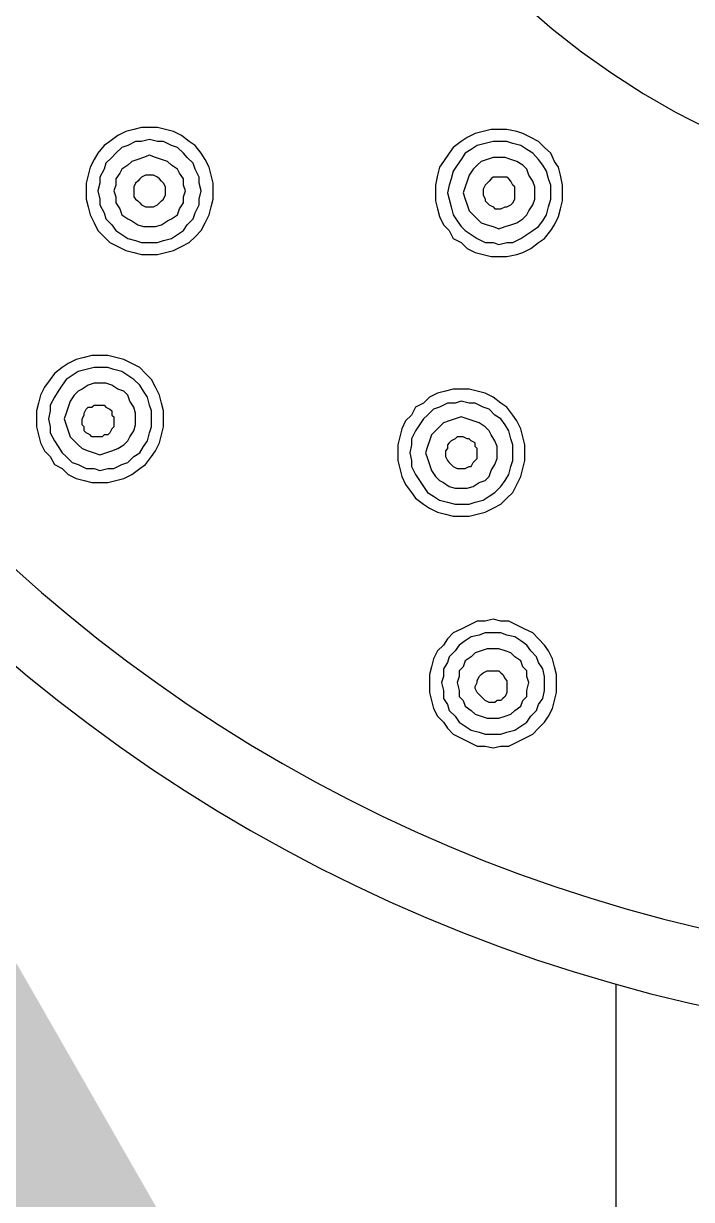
# Model space of a CAD drawing. Extents: x 468514 to 728049, y -74127 to 69080.
# Drawn here: x 555780.13 to 555798.14, y -68630.64 to -68598.93 of the extents above; entities that cross this region are included whole.
import ezdxf

# ---------------------------------------------------------------- set-up
doc = ezdxf.new("R2010")
doc.units = 0
doc.header["$LTSCALE"] = 500
doc.header["$MEASUREMENT"] = 0
doc.linetypes.add('HIDDEN2', pattern=[0.1875, 0.125, -0.0625])
for name, color, linetype in [('E 立面填充', 250, 'Continuous'), ('E 立面标注尺寸', 9, 'Continuous'), ('L-立面家具、洁具', 153, 'Continuous')]:
    doc.layers.add(name, color=color, linetype=linetype)
doc.styles.add('PDC DIM', font='PMingLiU-ExtB.ttf', dxfattribs={"width": 0.85})
doc.dimstyles.new('PDC-A2', dxfattribs={"dimscale": 0, "dimtxt": 2.5, "dimasz": 1, "dimexe": 1, "dimexo": 1, "dimgap": 0.7, "dimtad": 1, "dimdec": 0, "dimtxsty": 'PDC DIM', "dimblk": 'ARCHTICK', "dimcen": 1, "dimdle": 1, "dimclrd": 8, "dimclre": 8, "dimclrt": 9, "dimadec": 0, "dimazin": 0, "dimtfac": 1, "dimtdec": 0, "dimtix": 1, "dimtmove": 2, "dimatfit": 3, "dimldrblk": 'PDC A2 T R', "dimfxl": 10, "dimfxlon": 1, "dimarcsym": 0})

# ---------------------------------------------------------------- blocks, each defined once
blk = doc.blocks.new('A$C2F8A30B2')
at = {"linetype": 'HIDDEN2', "lineweight": -2, "ltscale": 20}
for p, q in [((99.524, 809.775), (99.739, 809.878)), ((99.739, 809.878), (99.899, 809.933)), ((99.899, 809.933), (100.164, 809.988)), ((100.164, 809.988), (100.379, 809.988)), ((100.379, 809.988), (100.594, 809.988)), ((100.594, 809.988), (100.809, 809.933)), ((100.809, 809.933), (101.022, 809.878)), ((101.022, 809.878), (101.236, 809.775)), ((108.73, 809.668), (108.941, 809.826)), ((108.941, 809.826), (109.155, 809.933)), ((109.155, 809.933), (109.37, 809.988)), ((109.37, 809.988), (109.585, 810.043)), ((109.585, 810.043), (109.8, 810.043)), ((109.8, 810.043), (110.013, 810.043)), ((110.013, 810.043), (110.228, 809.988)), ((110.228, 809.988), (110.44, 809.933)), ((110.44, 809.933), (110.655, 809.826)), ((110.655, 809.826), (110.868, 809.668)), ((98.985, 809.348), (99.149, 809.505)), ((99.149, 809.505), (99.311, 809.668)), ((99.311, 809.668), (99.524, 809.775)), ((99.629, 809.453), (99.792, 809.56)), ((99.792, 809.56), (100.002, 809.615)), ((100.002, 809.615), (100.164, 809.668)), ((100.164, 809.668), (100.379, 809.668)), ((100.379, 809.668), (100.539, 809.668)), ((100.539, 809.668), (100.754, 809.615)), ((100.754, 809.615), (100.967, 809.56)), ((100.967, 809.56), (101.129, 809.453)), ((101.236, 809.775), (101.396, 809.668)), ((101.396, 809.668), (101.611, 809.505)), ((101.611, 809.505), (101.719, 809.348)), ((108.406, 809.348), (108.568, 809.56)), ((108.568, 809.56), (108.73, 809.668)), ((108.888, 809.348), (109.05, 809.505)), ((109.05, 809.505), (109.21, 809.56)), ((109.21, 809.56), (109.423, 809.668)), ((109.423, 809.668), (109.585, 809.668)), ((109.585, 809.668), (109.8, 809.718)), ((109.8, 809.718), (110.013, 809.668)), ((110.013, 809.668), (110.175, 809.668)), ((110.175, 809.668), (110.388, 809.56)), ((110.388, 809.56), (110.548, 809.505)), ((110.548, 809.505), (110.708, 809.348)), ((110.868, 809.668), (111.028, 809.56)), ((111.028, 809.56), (111.19, 809.348)), ((98.882, 809.131), (98.985, 809.348)), ((99.2, 809.027), (99.311, 809.185)), ((99.311, 809.185), (99.469, 809.348)), ((99.469, 809.348), (99.629, 809.453)), ((99.899, 809.131), (100.059, 809.185)), ((100.059, 809.185), (100.217, 809.238)), ((100.217, 809.238), (100.379, 809.238)), ((100.379, 809.238), (100.539, 809.238)), ((100.539, 809.238), (100.699, 809.185)), ((100.699, 809.185), (100.864, 809.131)), ((101.129, 809.453), (101.289, 809.348)), ((101.289, 809.348), (101.396, 809.185)), ((101.396, 809.185), (101.504, 809.027)), ((101.719, 809.348), (101.877, 809.131)), ((108.191, 808.973), (108.3, 809.185)), ((108.3, 809.185), (108.406, 809.348)), ((108.621, 809.08), (108.783, 809.238)), ((108.783, 809.238), (108.888, 809.348)), ((109.316, 809.131), (109.478, 809.185)), ((109.478, 809.185), (109.638, 809.238)), ((109.638, 809.238), (109.8, 809.295)), ((109.8, 809.295), (109.96, 809.238)), ((109.96, 809.238), (110.118, 809.185)), ((110.118, 809.185), (110.278, 809.131)), ((110.708, 809.348), (110.813, 809.238)), ((110.813, 809.238), (110.977, 809.08)), ((111.19, 809.348), (111.295, 809.185)), ((111.295, 809.185), (111.403, 808.973)), ((98.722, 808.758), (98.774, 808.973)), ((98.774, 808.973), (98.882, 809.131)), ((99.04, 808.655), (99.097, 808.865)), ((99.097, 808.865), (99.2, 809.027)), ((99.577, 808.758), (99.629, 808.918)), ((99.629, 808.918), (99.739, 809.027)), ((99.739, 809.027), (99.899, 809.131)), ((100.864, 809.131), (100.967, 809.027)), ((100.967, 809.027), (101.074, 808.918)), ((101.074, 808.918), (101.182, 808.758)), ((101.504, 809.027), (101.611, 808.865)), ((101.611, 808.865), (101.664, 808.655)), ((101.877, 809.131), (101.986, 808.973)), ((101.986, 808.973), (102.039, 808.758)), ((108.138, 808.758), (108.191, 808.973)), ((108.46, 808.703), (108.568, 808.918)), ((108.568, 808.918), (108.621, 809.08)), ((108.995, 808.813), (109.05, 808.918)), ((109.05, 808.918), (109.21, 809.027)), ((109.21, 809.027), (109.316, 809.131)), ((110.278, 809.131), (110.388, 809.027)), ((110.388, 809.027), (110.548, 808.918)), ((110.548, 808.918), (110.603, 808.813)), ((110.977, 809.08), (111.028, 808.918)), ((111.028, 808.918), (111.14, 808.703)), ((111.403, 808.973), (111.458, 808.758)), ((98.667, 808.49), (98.722, 808.758)), ((98.985, 808.49), (99.04, 808.655)), ((99.414, 808.44), (99.469, 808.6)), ((99.469, 808.6), (99.577, 808.758)), ((100.002, 808.49), (100.059, 808.6)), ((100.059, 808.6), (100.114, 808.655)), ((100.114, 808.655), (100.164, 808.703)), ((100.164, 808.703), (100.274, 808.703)), ((100.274, 808.703), (100.327, 808.703)), ((100.327, 808.703), (100.432, 808.703)), ((100.432, 808.703), (100.539, 808.703)), ((100.539, 808.703), (100.594, 808.655)), ((100.594, 808.655), (100.647, 808.6)), ((100.647, 808.6), (100.699, 808.545)), ((100.699, 808.545), (100.754, 808.49)), ((101.182, 808.758), (101.236, 808.6)), ((101.236, 808.6), (101.289, 808.44)), ((101.664, 808.655), (101.719, 808.49)), ((102.039, 808.758), (102.091, 808.49)), ((108.086, 808.545), (108.138, 808.758)), ((108.086, 808.332), (108.086, 808.545)), ((108.406, 808.332), (108.46, 808.545)), ((108.46, 808.545), (108.46, 808.703)), ((108.888, 808.655), (108.995, 808.813)), ((108.888, 808.49), (108.888, 808.655)), ((109.37, 808.44), (109.423, 808.545)), ((109.423, 808.545), (109.478, 808.6)), ((109.478, 808.6), (109.53, 808.655)), ((109.53, 808.655), (109.585, 808.703)), ((109.585, 808.703), (109.69, 808.758)), ((109.69, 808.758), (109.745, 808.758)), ((109.745, 808.758), (109.853, 808.758)), ((109.853, 808.758), (109.905, 808.758)), ((109.905, 808.758), (110.013, 808.703)), ((110.013, 808.703), (110.063, 808.655)), ((110.063, 808.655), (110.118, 808.6)), ((110.118, 808.6), (110.175, 808.545)), ((110.175, 808.545), (110.228, 808.44)), ((110.603, 808.813), (110.708, 808.655)), ((110.708, 808.655), (110.708, 808.49)), ((111.14, 808.703), (111.14, 808.545)), ((111.14, 808.545), (111.19, 808.332)), ((111.458, 808.758), (111.51, 808.545)), ((111.51, 808.545), (111.51, 808.332)), ((98.667, 808.278), (98.667, 808.49)), ((98.667, 808.063), (98.667, 808.278)), ((98.667, 808.278), (98.667, 808.278)), ((98.985, 808.278), (98.985, 808.49)), ((98.985, 808.115), (98.985, 808.278)), ((98.985, 808.278), (98.985, 808.278)), ((99.414, 808.278), (99.414, 808.44)), ((99.414, 808.115), (99.414, 808.278)), ((99.414, 808.278), (99.414, 808.278)), ((99.949, 808.44), (100.002, 808.49)), ((99.949, 808.332), (99.949, 808.44)), ((99.949, 808.278), (99.949, 808.332)), ((99.949, 808.17), (99.949, 808.278)), ((100.754, 808.49), (100.809, 808.383)), ((100.809, 808.383), (100.809, 808.332)), ((100.809, 808.332), (100.809, 808.225)), ((101.289, 808.44), (101.344, 808.278)), ((101.344, 808.278), (101.289, 808.115)), ((101.719, 808.49), (101.771, 808.278)), ((101.771, 808.278), (101.719, 808.115)), ((102.091, 808.49), (102.091, 808.278)), ((102.091, 808.278), (102.091, 808.063)), ((108.086, 808.115), (108.086, 808.332)), ((108.086, 808.332), (108.086, 808.332)), ((108.46, 808.115), (108.406, 808.332)), ((108.406, 808.332), (108.406, 808.332)), ((108.835, 808.332), (108.888, 808.49)), ((108.888, 808.17), (108.835, 808.332)), ((108.835, 808.332), (108.835, 808.332)), ((109.37, 808.383), (109.37, 808.44)), ((109.37, 808.278), (109.37, 808.383)), ((109.37, 808.225), (109.37, 808.278)), ((110.228, 808.44), (110.228, 808.383)), ((110.228, 808.383), (110.228, 808.278)), ((110.228, 808.278), (110.228, 808.17)), ((110.708, 808.49), (110.763, 808.332)), ((110.763, 808.332), (110.708, 808.17)), ((111.19, 808.332), (111.14, 808.115)), ((111.51, 808.332), (111.51, 808.115)), ((98.722, 807.85), (98.667, 808.063)), ((99.04, 807.905), (98.985, 808.115)), ((99.469, 807.958), (99.414, 808.115)), ((99.577, 807.795), (99.469, 807.958)), ((99.949, 808.115), (99.949, 808.17)), ((100.002, 808.01), (99.949, 808.115)), ((100.059, 807.958), (100.002, 808.01)), ((100.164, 807.905), (100.059, 807.958)), ((100.647, 807.958), (100.539, 807.905)), ((100.699, 808.01), (100.647, 807.958)), ((100.754, 808.063), (100.699, 808.01)), ((100.809, 808.225), (100.754, 808.115)), ((100.754, 808.115), (100.754, 808.063)), ((101.236, 807.958), (101.182, 807.795)), ((101.289, 808.115), (101.236, 807.958)), ((101.719, 808.115), (101.664, 807.905)), ((102.091, 808.063), (102.039, 807.85)), ((108.138, 807.905), (108.086, 808.115)), ((108.46, 807.958), (108.46, 808.115)), ((108.568, 807.743), (108.46, 807.958)), ((108.888, 808.01), (108.888, 808.17)), ((108.995, 807.85), (108.888, 808.01)), ((109.423, 808.115), (109.37, 808.225)), ((109.478, 808.063), (109.423, 808.115)), ((109.53, 808.01), (109.478, 808.063)), ((109.585, 807.958), (109.53, 808.01)), ((109.69, 807.905), (109.585, 807.958)), ((110.013, 807.958), (109.905, 807.905)), ((110.063, 808.01), (110.013, 807.958)), ((110.118, 808.063), (110.063, 808.01)), ((110.175, 808.115), (110.118, 808.063)), ((110.228, 808.17), (110.175, 808.115)), ((110.708, 808.01), (110.603, 807.85)), ((110.708, 808.17), (110.708, 808.01)), ((111.14, 807.958), (111.028, 807.743)), ((111.14, 808.115), (111.14, 807.958)), ((111.51, 808.115), (111.458, 807.905)), ((98.774, 807.64), (98.722, 807.85)), ((98.882, 807.423), (98.774, 807.64)), ((99.097, 807.69), (99.04, 807.905)), ((99.2, 807.528), (99.097, 807.69)), ((99.629, 807.69), (99.577, 807.795)), ((99.739, 807.583), (99.629, 807.69)), ((100.217, 807.905), (100.164, 807.905)), ((100.327, 807.85), (100.217, 807.905)), ((100.379, 807.85), (100.327, 807.85)), ((100.489, 807.85), (100.379, 807.85)), ((100.539, 807.905), (100.489, 807.85)), ((101.074, 807.69), (100.967, 807.583)), ((101.182, 807.795), (101.074, 807.69)), ((101.611, 807.69), (101.504, 807.528)), ((101.664, 807.905), (101.611, 807.69)), ((101.986, 807.64), (101.877, 807.423)), ((102.039, 807.85), (101.986, 807.64)), ((108.191, 807.69), (108.138, 807.905)), ((108.3, 807.475), (108.191, 807.69)), ((108.621, 807.583), (108.568, 807.743)), ((109.05, 807.69), (108.995, 807.85)), ((109.21, 807.583), (109.05, 807.69)), ((109.745, 807.905), (109.69, 807.905)), ((109.853, 807.905), (109.745, 807.905)), ((109.905, 807.905), (109.853, 807.905)), ((110.548, 807.69), (110.388, 807.583)), ((110.603, 807.85), (110.548, 807.69)), ((111.028, 807.743), (110.977, 807.583)), ((111.403, 807.69), (111.295, 807.475)), ((111.458, 807.905), (111.403, 807.69)), ((98.985, 807.265), (98.882, 807.423)), ((99.311, 807.37), (99.2, 807.528)), ((99.469, 807.265), (99.311, 807.37)), ((99.899, 807.475), (99.739, 807.583)), ((100.059, 807.423), (99.899, 807.475)), ((100.217, 807.37), (100.059, 807.423)), ((100.379, 807.313), (100.217, 807.37)), ((100.539, 807.37), (100.379, 807.313)), ((100.699, 807.423), (100.539, 807.37)), ((100.864, 807.475), (100.699, 807.423)), ((100.967, 807.583), (100.864, 807.475)), ((101.396, 807.37), (101.289, 807.265)), ((101.504, 807.528), (101.396, 807.37)), ((101.877, 807.423), (101.719, 807.265)), ((108.406, 807.265), (108.3, 807.475)), ((108.783, 807.423), (108.621, 807.583)), ((108.888, 807.265), (108.783, 807.423)), ((109.316, 807.528), (109.21, 807.583)), ((109.478, 807.423), (109.316, 807.528)), ((109.638, 807.37), (109.478, 807.423)), ((109.8, 807.37), (109.638, 807.37)), ((109.96, 807.37), (109.8, 807.37)), ((110.118, 807.423), (109.96, 807.37)), ((110.278, 807.528), (110.118, 807.423)), ((110.388, 807.583), (110.278, 807.528)), ((110.813, 807.423), (110.708, 807.265)), ((110.977, 807.583), (110.813, 807.423)), ((111.295, 807.475), (111.19, 807.265)), ((99.149, 807.048), (98.985, 807.265)), ((99.311, 806.942), (99.149, 807.048)), ((99.629, 807.155), (99.469, 807.265)), ((99.792, 807.048), (99.629, 807.155)), ((100.002, 806.942), (99.792, 807.048)), ((100.967, 807.048), (100.754, 806.942)), ((101.129, 807.155), (100.967, 807.048)), ((101.289, 807.265), (101.129, 807.155)), ((101.611, 807.048), (101.396, 806.942)), ((101.719, 807.265), (101.611, 807.048)), ((108.568, 807.098), (108.406, 807.265)), ((108.73, 806.942), (108.568, 807.098)), ((109.05, 807.155), (108.888, 807.265)), ((109.21, 807.048), (109.05, 807.155)), ((109.423, 806.993), (109.21, 807.048)), ((109.585, 806.942), (109.423, 806.993)), ((110.175, 806.993), (110.013, 806.942)), ((110.388, 807.048), (110.175, 806.993)), ((110.548, 807.155), (110.388, 807.048)), ((110.708, 807.265), (110.548, 807.155)), ((111.028, 807.098), (110.868, 806.942)), ((111.19, 807.265), (111.028, 807.098)), ((99.524, 806.778), (99.311, 806.942)), ((99.739, 806.675), (99.524, 806.778)), ((99.899, 806.62), (99.739, 806.675)), ((100.164, 806.942), (100.002, 806.942)), ((100.379, 806.89), (100.164, 806.942)), ((100.539, 806.942), (100.379, 806.89)), ((100.754, 806.942), (100.539, 806.942)), ((101.022, 806.675), (100.809, 806.62)), ((101.236, 806.778), (101.022, 806.675)), ((101.396, 806.942), (101.236, 806.778)), ((108.941, 806.833), (108.73, 806.942)), ((109.155, 806.725), (108.941, 806.833)), ((109.37, 806.675), (109.155, 806.725)), ((109.585, 806.62), (109.37, 806.675)), ((109.8, 806.942), (109.585, 806.942)), ((110.013, 806.942), (109.8, 806.942)), ((110.228, 806.675), (110.013, 806.62)), ((110.44, 806.725), (110.228, 806.675)), ((110.655, 806.833), (110.44, 806.725)), ((110.868, 806.942), (110.655, 806.833)), ((100.164, 806.568), (99.899, 806.62)), ((100.379, 806.568), (100.164, 806.568)), ((100.594, 806.568), (100.379, 806.568)), ((100.809, 806.62), (100.594, 806.568)), ((109.8, 806.62), (109.585, 806.62)), ((110.013, 806.62), (109.8, 806.62)), ((110.278, 803.678), (110.493, 803.79)), ((110.493, 803.79), (110.708, 803.842)), ((110.708, 803.842), (110.923, 803.893)), ((110.923, 803.893), (111.14, 803.893)), ((111.14, 803.893), (111.352, 803.893)), ((111.352, 803.893), (111.563, 803.842)), ((111.563, 803.842), (111.778, 803.79)), ((111.778, 803.79), (111.993, 803.678)), ((109.905, 803.415), (110.063, 803.575)), ((110.063, 803.575), (110.278, 803.678)), ((110.548, 803.467), (110.763, 803.52)), ((110.763, 803.52), (110.923, 803.575)), ((110.923, 803.575), (111.14, 803.575)), ((111.14, 803.575), (111.295, 803.575)), ((111.295, 803.575), (111.51, 803.52)), ((111.51, 803.52), (111.725, 803.467)), ((111.993, 803.678), (112.153, 803.575)), ((112.153, 803.575), (112.367, 803.415)), ((109.638, 803.038), (109.745, 803.253)), ((109.745, 803.253), (109.905, 803.415)), ((110.063, 803.095), (110.228, 803.253)), ((110.228, 803.253), (110.388, 803.36)), ((110.388, 803.36), (110.548, 803.467)), ((111.725, 803.467), (111.885, 803.36)), ((111.885, 803.36), (112.045, 803.253)), ((112.045, 803.253), (112.153, 803.095)), ((112.367, 803.415), (112.475, 803.253)), ((112.475, 803.253), (112.635, 803.038)), ((100.539, 802.772), (100.754, 802.88)), ((100.754, 802.88), (100.967, 802.933)), ((100.967, 802.933), (101.182, 802.985)), ((101.182, 802.985), (101.396, 802.985)), ((101.396, 802.985), (101.611, 802.985)), ((101.611, 802.985), (101.824, 802.933)), ((101.824, 802.933), (102.039, 802.88)), ((102.039, 802.88), (102.254, 802.772)), ((109.53, 802.829), (109.638, 803.038)), ((109.853, 802.772), (109.96, 802.933)), ((109.96, 802.933), (110.063, 803.095)), ((110.388, 802.829), (110.493, 802.933)), ((110.493, 802.933), (110.655, 802.985)), ((110.655, 802.985), (110.813, 803.095)), ((110.813, 803.095), (110.977, 803.147)), ((110.977, 803.147), (111.14, 803.147)), ((111.14, 803.147), (111.295, 803.147)), ((111.295, 803.147), (111.458, 803.095)), ((111.458, 803.095), (111.618, 802.985)), ((111.618, 802.985), (111.725, 802.933)), ((111.725, 802.933), (111.83, 802.829)), ((112.153, 803.095), (112.26, 802.933)), ((112.26, 802.933), (112.367, 802.772)), ((112.635, 803.038), (112.742, 802.829)), ((100.164, 802.507), (100.327, 802.61)), ((100.327, 802.61), (100.539, 802.772)), ((100.809, 802.507), (101.022, 802.61)), ((101.022, 802.61), (101.182, 802.61)), ((101.182, 802.61), (101.396, 802.665)), ((101.396, 802.665), (101.557, 802.61)), ((101.557, 802.61), (101.771, 802.61)), ((101.771, 802.61), (101.986, 802.507)), ((102.254, 802.772), (102.412, 802.61)), ((102.412, 802.61), (102.626, 802.507)), ((109.423, 802.4), (109.478, 802.61)), ((109.478, 802.61), (109.53, 802.829)), ((109.745, 802.4), (109.8, 802.56)), ((109.8, 802.56), (109.853, 802.772)), ((110.228, 802.507), (110.333, 802.665)), ((110.333, 802.665), (110.388, 802.829)), ((111.028, 802.56), (110.977, 802.507)), ((111.08, 802.56), (111.028, 802.56)), ((111.19, 802.56), (111.08, 802.56)), ((111.295, 802.56), (111.19, 802.56)), ((111.352, 802.507), (111.295, 802.56)), ((111.83, 802.829), (111.938, 802.665)), ((111.938, 802.665), (111.993, 802.507)), ((112.367, 802.772), (112.475, 802.56)), ((112.475, 802.56), (112.475, 802.4)), ((112.742, 802.829), (112.795, 802.61)), ((112.795, 802.61), (112.848, 802.4)), ((99.899, 802.132), (100.002, 802.288)), ((100.002, 802.288), (100.164, 802.507)), ((100.327, 802.185), (100.489, 802.288)), ((100.489, 802.288), (100.647, 802.452)), ((100.647, 802.452), (100.809, 802.507)), ((101.236, 802.185), (101.396, 802.24)), ((101.396, 802.24), (101.557, 802.185)), ((101.986, 802.507), (102.146, 802.452)), ((102.146, 802.452), (102.306, 802.288)), ((102.306, 802.288), (102.412, 802.185)), ((102.626, 802.507), (102.736, 802.288)), ((102.736, 802.288), (102.896, 802.132)), ((109.423, 802.185), (109.423, 802.4)), ((109.745, 802.185), (109.745, 802.4)), ((110.175, 802.345), (110.228, 802.507)), ((110.175, 802.185), (110.175, 802.345)), ((110.813, 802.288), (110.763, 802.24)), ((110.763, 802.24), (110.763, 802.132)), ((110.868, 802.452), (110.813, 802.4)), ((110.813, 802.4), (110.813, 802.288)), ((110.977, 802.507), (110.868, 802.452)), ((111.458, 802.507), (111.352, 802.507)), ((111.51, 802.452), (111.458, 802.507)), ((111.563, 802.345), (111.51, 802.452)), ((111.563, 802.288), (111.563, 802.345)), ((111.618, 802.185), (111.563, 802.288)), ((111.993, 802.507), (112.045, 802.345)), ((112.045, 802.345), (112.1, 802.185)), ((112.475, 802.4), (112.527, 802.185)), ((112.848, 802.4), (112.848, 802.185)), ((99.739, 801.705), (99.792, 801.915)), ((99.792, 801.915), (99.899, 802.132)), ((100.114, 801.865), (100.217, 802.025)), ((100.217, 802.025), (100.327, 802.185)), ((100.647, 801.865), (100.754, 801.97)), ((100.754, 801.97), (100.914, 802.077)), ((100.914, 802.077), (101.074, 802.132)), ((101.074, 802.132), (101.236, 802.185)), ((101.557, 802.185), (101.719, 802.132)), ((101.719, 802.132), (101.877, 802.077)), ((101.877, 802.077), (101.986, 801.97)), ((101.986, 801.97), (102.091, 801.865)), ((102.412, 802.185), (102.521, 802.025)), ((102.521, 802.025), (102.626, 801.865)), ((102.896, 802.132), (103.001, 801.915)), ((103.001, 801.915), (103.056, 801.705)), ((109.423, 801.97), (109.423, 802.185)), ((109.423, 802.185), (109.423, 802.185)), ((109.478, 801.757), (109.423, 801.97)), ((109.745, 801.97), (109.745, 802.185)), ((109.745, 802.185), (109.745, 802.185)), ((109.8, 801.81), (109.745, 801.97)), ((110.175, 802.025), (110.175, 802.185)), ((110.175, 802.185), (110.175, 802.185)), ((110.228, 801.865), (110.175, 802.025)), ((110.763, 802.132), (110.763, 802.077)), ((110.763, 802.077), (110.763, 801.97)), ((110.763, 801.97), (110.813, 801.915)), ((110.813, 801.915), (110.868, 801.81)), ((111.563, 801.97), (111.618, 802.025)), ((111.563, 801.865), (111.563, 801.97)), ((111.618, 802.132), (111.618, 802.185)), ((111.618, 802.025), (111.618, 802.132)), ((112.045, 802.025), (111.993, 801.865)), ((112.1, 802.185), (112.045, 802.025)), ((112.527, 802.185), (112.475, 801.97)), ((112.475, 801.97), (112.475, 801.81)), ((112.848, 801.97), (112.795, 801.757)), ((112.848, 802.185), (112.848, 801.97)), ((99.684, 801.49), (99.739, 801.705)), ((100.002, 801.49), (100.059, 801.65)), ((100.059, 801.65), (100.114, 801.865)), ((100.432, 801.439), (100.489, 801.595)), ((100.489, 801.595), (100.594, 801.757)), ((100.594, 801.757), (100.647, 801.865)), ((101.022, 801.543), (101.129, 801.595)), ((101.129, 801.595), (101.182, 801.65)), ((101.182, 801.65), (101.236, 801.65)), ((101.236, 801.65), (101.344, 801.705)), ((101.344, 801.705), (101.396, 801.705)), ((101.396, 801.705), (101.504, 801.705)), ((101.504, 801.705), (101.557, 801.65)), ((101.557, 801.65), (101.664, 801.595)), ((101.664, 801.595), (101.719, 801.543)), ((102.091, 801.865), (102.199, 801.757)), ((102.199, 801.757), (102.254, 801.595)), ((102.254, 801.595), (102.306, 801.439)), ((102.626, 801.865), (102.736, 801.65)), ((102.736, 801.65), (102.736, 801.49)), ((103.056, 801.705), (103.109, 801.49)), ((109.53, 801.543), (109.478, 801.757)), ((109.853, 801.595), (109.8, 801.81)), ((109.96, 801.439), (109.853, 801.595)), ((110.333, 801.705), (110.228, 801.865)), ((110.388, 801.595), (110.333, 801.705)), ((110.493, 801.49), (110.388, 801.595)), ((110.868, 801.81), (110.923, 801.757)), ((110.923, 801.757), (111.028, 801.757)), ((111.028, 801.757), (111.08, 801.705)), ((111.08, 801.705), (111.19, 801.705)), ((111.19, 801.705), (111.243, 801.705)), ((111.243, 801.705), (111.352, 801.705)), ((111.352, 801.705), (111.403, 801.757)), ((111.403, 801.757), (111.51, 801.81)), ((111.51, 801.81), (111.563, 801.865)), ((111.83, 801.595), (111.725, 801.49)), ((111.938, 801.705), (111.83, 801.595)), ((111.993, 801.865), (111.938, 801.705)), ((112.367, 801.595), (112.26, 801.439)), ((112.475, 801.81), (112.367, 801.595)), ((112.795, 801.757), (112.742, 801.543)), ((99.684, 801.275), (99.684, 801.49)), ((99.684, 801.062), (99.684, 801.275)), ((99.684, 801.275), (99.684, 801.275)), ((100.002, 801.275), (100.002, 801.49)), ((100.002, 801.062), (100.002, 801.275)), ((100.002, 801.275), (100.002, 801.275)), ((100.432, 801.275), (100.432, 801.439)), ((100.432, 801.117), (100.432, 801.275)), ((100.432, 801.275), (100.432, 801.275)), ((100.967, 801.385), (101.022, 801.439)), ((100.967, 801.275), (100.967, 801.385)), ((100.967, 801.222), (100.967, 801.275)), ((101.022, 801.439), (101.022, 801.543)), ((101.719, 801.543), (101.771, 801.49)), ((101.771, 801.49), (101.771, 801.385)), ((101.771, 801.385), (101.824, 801.328)), ((101.824, 801.328), (101.824, 801.222)), ((102.306, 801.439), (102.361, 801.275)), ((102.361, 801.275), (102.306, 801.117)), ((102.736, 801.49), (102.786, 801.275)), ((102.786, 801.275), (102.736, 801.062)), ((103.109, 801.49), (103.109, 801.275)), ((103.109, 801.275), (103.109, 801.062)), ((109.638, 801.328), (109.53, 801.543)), ((109.745, 801.17), (109.638, 801.328)), ((110.063, 801.275), (109.96, 801.439)), ((110.228, 801.17), (110.063, 801.275)), ((110.655, 801.385), (110.493, 801.49)), ((110.813, 801.328), (110.655, 801.385)), ((110.977, 801.275), (110.813, 801.328)), ((111.14, 801.222), (110.977, 801.275)), ((111.295, 801.275), (111.14, 801.222)), ((111.458, 801.328), (111.295, 801.275)), ((111.618, 801.385), (111.458, 801.328)), ((111.725, 801.49), (111.618, 801.385)), ((112.153, 801.275), (112.045, 801.17)), ((112.26, 801.439), (112.153, 801.275)), ((112.635, 801.328), (112.475, 801.17)), ((112.742, 801.543), (112.635, 801.328)), ((99.739, 800.848), (99.684, 801.062)), ((100.059, 800.9), (100.002, 801.062)), ((100.489, 800.955), (100.432, 801.117)), ((100.594, 800.793), (100.489, 800.955)), ((100.967, 801.117), (100.967, 801.222)), ((101.022, 801.062), (100.967, 801.117)), ((101.074, 801.008), (101.022, 801.062)), ((101.129, 800.9), (101.074, 801.008)), ((101.664, 800.955), (101.611, 800.9)), ((101.719, 801.008), (101.664, 800.955)), ((101.771, 801.062), (101.719, 801.008)), ((101.824, 801.17), (101.771, 801.062)), ((101.824, 801.222), (101.824, 801.17)), ((102.254, 800.955), (102.199, 800.793)), ((102.306, 801.117), (102.254, 800.955)), ((102.736, 801.062), (102.736, 800.9)), ((103.109, 801.062), (103.056, 800.848)), ((109.905, 800.955), (109.745, 801.17)), ((110.063, 800.848), (109.905, 800.955)), ((110.388, 801.008), (110.228, 801.17)), ((110.548, 800.955), (110.388, 801.008)), ((110.763, 800.848), (110.548, 800.955)), ((111.725, 800.955), (111.51, 800.848)), ((111.885, 801.008), (111.725, 800.955)), ((112.045, 801.17), (111.885, 801.008)), ((112.367, 800.955), (112.153, 800.848)), ((112.475, 801.17), (112.367, 800.955)), ((99.792, 800.635), (99.739, 800.848)), ((99.899, 800.422), (99.792, 800.635)), ((100.114, 800.69), (100.059, 800.9)), ((100.217, 800.527), (100.114, 800.69)), ((100.647, 800.635), (100.594, 800.793)), ((100.754, 800.527), (100.647, 800.635)), ((101.182, 800.9), (101.129, 800.9)), ((101.289, 800.848), (101.182, 800.9)), ((101.344, 800.848), (101.289, 800.848)), ((101.449, 800.848), (101.344, 800.848)), ((101.504, 800.848), (101.449, 800.848)), ((101.611, 800.9), (101.504, 800.848)), ((102.091, 800.635), (101.986, 800.527)), ((102.199, 800.793), (102.091, 800.635)), ((102.626, 800.69), (102.521, 800.527)), ((102.736, 800.9), (102.626, 800.69)), ((103.001, 800.635), (102.896, 800.422)), ((103.056, 800.848), (103.001, 800.635)), ((110.278, 800.69), (110.063, 800.848)), ((110.493, 800.578), (110.278, 800.69)), ((110.923, 800.848), (110.763, 800.848)), ((111.14, 800.793), (110.923, 800.848)), ((111.295, 800.848), (111.14, 800.793)), ((111.51, 800.848), (111.295, 800.848)), ((111.993, 800.69), (111.778, 800.578)), ((112.153, 800.848), (111.993, 800.69)), ((100.002, 800.205), (99.899, 800.422)), ((100.327, 800.367), (100.217, 800.527)), ((100.489, 800.205), (100.327, 800.367)), ((100.914, 800.475), (100.754, 800.527)), ((101.074, 800.367), (100.914, 800.475)), ((101.236, 800.315), (101.074, 800.367)), ((101.396, 800.315), (101.236, 800.315)), ((101.557, 800.315), (101.396, 800.315)), ((101.719, 800.367), (101.557, 800.315)), ((101.877, 800.475), (101.719, 800.367)), ((101.986, 800.527), (101.877, 800.475)), ((102.412, 800.367), (102.306, 800.205)), ((102.521, 800.527), (102.412, 800.367)), ((102.896, 800.422), (102.736, 800.205)), ((110.708, 800.527), (110.493, 800.578)), ((110.923, 800.475), (110.708, 800.527)), ((111.14, 800.475), (110.923, 800.475)), ((111.352, 800.475), (111.14, 800.475)), ((111.563, 800.527), (111.352, 800.475)), ((111.778, 800.578), (111.563, 800.527)), ((100.164, 800.047), (100.002, 800.205)), ((100.327, 799.885), (100.164, 800.047)), ((100.647, 800.102), (100.489, 800.205)), ((100.809, 799.992), (100.647, 800.102)), ((101.022, 799.94), (100.809, 799.992)), ((101.986, 799.992), (101.771, 799.94)), ((102.146, 800.102), (101.986, 799.992)), ((102.306, 800.205), (102.146, 800.102)), ((102.626, 800.047), (102.412, 799.885)), ((102.736, 800.205), (102.626, 800.047)), ((100.539, 799.78), (100.327, 799.885)), ((100.754, 799.672), (100.539, 799.78)), ((100.967, 799.618), (100.754, 799.672)), ((101.182, 799.885), (101.022, 799.94)), ((101.396, 799.885), (101.182, 799.885)), ((101.557, 799.885), (101.396, 799.885)), ((101.771, 799.94), (101.557, 799.885)), ((102.039, 799.672), (101.824, 799.618)), ((102.254, 799.78), (102.039, 799.672)), ((102.412, 799.885), (102.254, 799.78)), ((101.182, 799.565), (100.967, 799.618)), ((101.396, 799.565), (101.182, 799.565)), ((101.611, 799.565), (101.396, 799.565)), ((101.824, 799.618), (101.611, 799.565)), ((99.469, 796.414), (99.684, 796.517)), ((99.684, 796.517), (99.899, 796.629)), ((99.899, 796.629), (100.114, 796.732)), ((100.114, 796.732), (100.327, 796.732)), ((100.327, 796.732), (100.539, 796.785)), ((100.539, 796.785), (100.754, 796.732)), ((100.754, 796.732), (100.967, 796.732)), ((100.967, 796.732), (101.182, 796.629)), ((101.182, 796.629), (101.396, 796.517)), ((101.396, 796.517), (101.611, 796.414)), ((99.149, 796.09), (99.311, 796.252)), ((99.311, 796.252), (99.469, 796.414)), ((99.629, 796.09), (99.792, 796.2)), ((99.792, 796.2), (99.949, 796.307)), ((99.949, 796.307), (100.164, 796.357)), ((100.164, 796.357), (100.327, 796.414)), ((100.327, 796.414), (100.539, 796.414)), ((100.539, 796.414), (100.754, 796.414)), ((100.754, 796.414), (100.914, 796.357)), ((100.914, 796.357), (101.129, 796.307)), ((101.129, 796.307), (101.289, 796.2)), ((101.289, 796.2), (101.449, 796.09)), ((101.611, 796.414), (101.771, 796.252)), ((101.771, 796.252), (101.877, 796.09)), ((98.937, 795.717), (99.04, 795.932)), ((99.04, 795.932), (99.149, 796.09)), ((99.364, 795.77), (99.524, 795.932)), ((99.524, 795.932), (99.629, 796.09)), ((99.949, 795.77), (100.059, 795.879)), ((100.059, 795.879), (100.217, 795.932)), ((100.217, 795.932), (100.379, 795.985)), ((100.379, 795.985), (100.539, 795.985)), ((100.539, 795.985), (100.699, 795.985)), ((100.699, 795.985), (100.864, 795.932)), ((100.864, 795.932), (101.022, 795.879)), ((101.022, 795.879), (101.129, 795.77)), ((101.449, 796.09), (101.557, 795.932)), ((101.557, 795.932), (101.719, 795.77)), ((101.877, 796.09), (102.039, 795.932)), ((102.039, 795.932), (102.146, 795.717)), ((98.882, 795.502), (98.937, 795.717)), ((99.2, 795.45), (99.311, 795.614)), ((99.311, 795.614), (99.364, 795.77)), ((99.739, 795.502), (99.792, 795.665)), ((99.792, 795.665), (99.949, 795.77)), ((101.129, 795.77), (101.289, 795.665)), ((101.289, 795.665), (101.344, 795.502)), ((101.719, 795.77), (101.771, 795.614)), ((101.771, 795.614), (101.877, 795.45)), ((102.146, 795.717), (102.199, 795.502)), ((98.827, 795.292), (98.882, 795.502)), ((98.827, 795.075), (98.827, 795.292)), ((99.149, 795.239), (99.2, 795.45)), ((99.149, 795.075), (99.149, 795.239)), ((99.577, 795.075), (99.629, 795.239)), ((99.629, 795.397), (99.739, 795.502)), ((99.629, 795.239), (99.629, 795.397)), ((100.274, 795.292), (100.217, 795.182)), ((100.327, 795.342), (100.274, 795.292)), ((100.379, 795.397), (100.327, 795.342)), ((100.489, 795.397), (100.379, 795.397)), ((100.539, 795.397), (100.489, 795.397)), ((100.647, 795.397), (100.539, 795.397)), ((100.699, 795.397), (100.647, 795.397)), ((100.809, 795.342), (100.699, 795.397)), ((100.864, 795.292), (100.809, 795.342)), ((100.914, 795.239), (100.864, 795.292)), ((100.967, 795.127), (100.914, 795.239)), ((101.344, 795.502), (101.449, 795.397)), ((101.449, 795.397), (101.449, 795.239)), ((101.449, 795.239), (101.504, 795.075)), ((101.877, 795.45), (101.877, 795.239)), ((101.877, 795.239), (101.931, 795.075)), ((102.199, 795.502), (102.254, 795.292)), ((102.254, 795.292), (102.254, 795.075)), ((98.827, 794.807), (98.827, 795.075)), ((98.827, 795.075), (98.827, 795.075)), ((99.149, 794.862), (99.149, 795.075)), ((99.149, 795.075), (99.149, 795.075)), ((99.629, 794.862), (99.577, 795.075)), ((99.577, 795.075), (99.577, 795.075)), ((100.217, 795.182), (100.164, 795.127)), ((100.164, 795.127), (100.164, 795.022)), ((100.164, 795.022), (100.164, 794.97)), ((100.164, 794.97), (100.164, 794.862)), ((100.967, 795.075), (100.967, 795.127)), ((101.022, 794.97), (100.967, 795.075)), ((100.967, 794.807), (101.022, 794.919)), ((101.022, 794.919), (101.022, 794.97)), ((101.504, 795.075), (101.449, 794.862)), ((101.931, 795.075), (101.877, 794.862)), ((102.254, 795.075), (102.254, 794.807)), ((98.882, 794.597), (98.827, 794.807)), ((98.937, 794.378), (98.882, 794.597)), ((99.2, 794.649), (99.149, 794.862)), ((99.311, 794.489), (99.2, 794.649)), ((99.629, 794.7), (99.629, 794.862)), ((99.739, 794.597), (99.629, 794.7)), ((99.792, 794.437), (99.739, 794.597)), ((100.164, 794.862), (100.164, 794.807)), ((100.164, 794.807), (100.217, 794.7)), ((100.217, 794.7), (100.274, 794.649)), ((100.274, 794.649), (100.327, 794.597)), ((100.327, 794.597), (100.432, 794.597)), ((100.432, 794.597), (100.489, 794.542)), ((100.647, 794.542), (100.754, 794.597)), ((100.754, 794.597), (100.809, 794.649)), ((100.809, 794.649), (100.864, 794.7)), ((100.864, 794.7), (100.914, 794.755)), ((100.914, 794.755), (100.967, 794.807)), ((101.344, 794.597), (101.289, 794.437)), ((101.449, 794.7), (101.344, 794.597)), ((101.449, 794.862), (101.449, 794.7)), ((101.877, 794.649), (101.771, 794.489)), ((101.877, 794.862), (101.877, 794.649)), ((102.199, 794.597), (102.146, 794.378)), ((102.254, 794.807), (102.199, 794.597)), ((99.04, 794.167), (98.937, 794.378)), ((99.364, 794.327), (99.311, 794.489)), ((99.524, 794.167), (99.364, 794.327)), ((99.949, 794.327), (99.792, 794.437)), ((100.059, 794.222), (99.949, 794.327)), ((100.489, 794.542), (100.594, 794.542)), ((100.594, 794.542), (100.647, 794.542)), ((101.129, 794.327), (101.022, 794.222)), ((101.289, 794.437), (101.129, 794.327)), ((101.719, 794.327), (101.557, 794.167)), ((101.771, 794.489), (101.719, 794.327)), ((102.146, 794.378), (102.039, 794.167)), ((99.149, 794.007), (99.04, 794.167)), ((99.311, 793.847), (99.149, 794.007)), ((99.629, 794.007), (99.524, 794.167)), ((99.792, 793.902), (99.629, 794.007)), ((100.217, 794.167), (100.059, 794.222)), ((100.379, 794.115), (100.217, 794.167)), ((100.539, 794.115), (100.379, 794.115)), ((100.699, 794.115), (100.539, 794.115)), ((100.864, 794.167), (100.699, 794.115)), ((101.022, 794.222), (100.864, 794.167)), ((101.449, 794.007), (101.289, 793.902)), ((101.557, 794.167), (101.449, 794.007)), ((101.877, 794.007), (101.771, 793.847)), ((102.039, 794.167), (101.877, 794.007)), ((99.469, 793.685), (99.311, 793.847)), ((99.684, 793.577), (99.469, 793.685)), ((99.949, 793.792), (99.792, 793.902)), ((100.164, 793.74), (99.949, 793.792)), ((100.327, 793.685), (100.164, 793.74)), ((100.539, 793.685), (100.327, 793.685)), ((100.754, 793.685), (100.539, 793.685)), ((100.914, 793.74), (100.754, 793.685)), ((101.129, 793.792), (100.914, 793.74)), ((101.289, 793.902), (101.129, 793.792)), ((101.611, 793.685), (101.396, 793.577)), ((101.771, 793.847), (101.611, 793.685)), ((99.899, 793.474), (99.684, 793.577)), ((100.114, 793.365), (99.899, 793.474)), ((100.327, 793.365), (100.114, 793.365)), ((100.539, 793.314), (100.327, 793.365)), ((100.754, 793.365), (100.539, 793.314)), ((100.967, 793.365), (100.754, 793.365)), ((101.182, 793.474), (100.967, 793.365)), ((101.396, 793.577), (101.182, 793.474))]:
    blk.add_line(p, q, dxfattribs=at)
for centre, radius in [((85.397, 828.869), 43.552), ((85.568, 828.871), 41.475), ((85.684, 828.792), 20.847)]:
    blk.add_circle(centre, radius, dxfattribs=at)
blk.add_open_spline([(96.42, 686.312), (96.915, 686.334), (97.248, 686.624), (97.248, 687.805), (97.248, 687.805), (97.222, 786.952), (97.222, 786.952)], degree=3, knots=[0, 0, 0, 0, 1, 1, 1, 2, 2, 2, 2], dxfattribs=at)
blk = doc.blocks.new('_ArchTick')
at = {"color": 0, "linetype": 'ByBlock', "const_width": 0.4}
blk.add_lwpolyline([(-0.5, -0.5), (0.5, 0.5)], dxfattribs=at)
blk = doc.blocks.new('PDC A2 T R')
at = {"color": 0, "linetype": 'ByBlock'}
blk.add_line((0, 0), (-2, 0), dxfattribs=at)
for points in [[(-2.1466, 0.8862), (-1.4913, 1.345), (-0.6, 0), (0, 0)], [(-2.1466, -0.8862), (-1.4913, -1.345), (-0.6, 0), (0, 0)]]:
    blk.add_solid(points, dxfattribs=at)

msp = doc.modelspace()

# ---------------------------------------------------------------- hatches: boundary and pattern name
at = {"layer": 'E 立面填充'}
h = msp.add_hatch(dxfattribs=at)
h.set_pattern_fill('_USER', color=256, scale=300, pattern_type=0)
h.set_pattern_definition([(0, (558293.3, -70526.5), (0, 300), [])])
h.paths.add_polyline_path([(558293.302, -68126.5), (557723.302, -68126.5), (557723.302, -70526.5), (558293.302, -70526.5)])
h.paths.add_polyline_path([(557723.302, -69976.5), (557073.302, -69976.5), (557073.302, -70196.5), (557723.302, -70196.5)], flags=17)
h.paths.add_polyline_path([(557723.302, -70226.5), (557073.302, -70226.5), (557073.302, -70526.5), (557723.302, -70526.5)], flags=17)
h.paths.add_polyline_path([(557073.302, -69526.5), (556333.302, -69526.5), (556333.302, -70526.5), (557073.302, -70526.5)], flags=17)
h.paths.add_polyline_path([(557723.302, -69326.5), (556333.302, -69326.5), (556333.302, -68126.5), (555453.302, -68126.5), (555453.302, -70526.5), (556283.302, -70526.5), (556283.302, -70476.5), (556302.302, -70476.5), (556302.302, -68446.5), (556298.302, -68446.5), (556298.302, -68426.5), (556318.302, -68426.5), (556318.302, -68446.5), (556314.302, -68446.5), (556314.302, -70476.5), (556333.302, -70476.5), (556333.302, -69526.5), (557073.302, -69526.5), (557073.302, -69676.5), (557369.302, -69676.5), (557369.302, -69626.095), (557369.302, -69569.5), (557370.691, -69561.622), (557369.302, -69561.622), (557369.302, -69537.649, -0.280803), (557398.302, -69517, -0.280797), (557427.302, -69537.648), (557427.302, -69561.622), (557425.912, -69561.622), (557427.302, -69569.5), (557427.302, -69626.095), (557427.302, -69676.5), (557723.302, -69676.5)])
h.paths.add_polyline_path([(557384.673, -69510.925, -0.167186), (557411.942, -69510.929, -0.717696), (557411.942, -69514.719, -0.167186), (557384.673, -69514.722, -0.722273)], flags=16)
h.paths.add_polyline_path([(557073.302, -68126.5), (556333.302, -68126.5), (556333.302, -69276.5), (557073.302, -69276.5)], flags=17)
h = msp.add_hatch(dxfattribs=at)
h.set_pattern_fill('_USER', color=256, scale=600, angle=90, pattern_type=0)
h.set_pattern_definition([(90, (558293.3, -70526.5), (-600, 4e-14), [])])
h.paths.add_polyline_path([(557073.302, -69526.5), (556333.302, -69526.5), (556333.302, -70526.5), (557073.302, -70526.5)], flags=17)
h.paths.add_polyline_path([(557073.302, -69276.5), (556333.302, -69276.5), (556333.302, -69326.5), (557073.302, -69326.5)], flags=17)
h.paths.add_polyline_path([(556302.302, -68446.5), (556298.302, -68446.5), (556298.302, -68426.5), (556318.302, -68426.5), (556318.302, -68446.5), (556314.302, -70476.5), (556333.302, -70476.5), (556333.302, -69526.5), (557073.302, -69526.5), (557073.302, -69676.5), (557369.302, -69676.5), (557369.302, -69626.095), (557427.302, -69626.095), (557427.302, -69561.622), (557425.912, -69561.622), (557427.302, -69569.5), (557427.302, -69626.095), (557427.302, -69676.5), (557623.302, -69676.5), (557723.302, -69676.5), (557723.302, -69326.5), (556333.302, -69326.5), (556333.302, -68126.5), (555453.302, -68126.5), (555453.302, -70526.5), (556283.302, -70526.5), (556283.302, -70476.5), (556302.302, -70476.5)])
h.paths.add_polyline_path([(557398.302, -69517, -0.082982), (557384.673, -69514.722, -0.53661), (557383.797, -69511.507, 0.172636), (557369.314, -69537.621, -0.280561)], flags=16)
h.paths.add_polyline_path([(557413.239, -69550.261, 0.10053), (557407.046, -69529.649, 0.588831), (557389.557, -69529.649, 0.10053), (557383.364, -69550.261, -0.912464)], flags=16)
edge = h.paths.add_edge_path(flags=16)
edge.add_ellipse((557398.302, -69551), major_axis=(15, 0), ratio=0.3, start_angle=0, end_angle=180, ccw=False)
edge.add_line((557413.302, -69551), (557413.302, -69556))
edge.add_ellipse((557398.302, -69556), major_axis=(-15, 0), ratio=0.3, start_angle=0, end_angle=180, ccw=False)
edge.add_line((557383.302, -69556), (557383.302, -69551))
h.paths.add_polyline_path([(557073.302, -68126.5), (556333.302, -68126.5), (556333.302, -69276.5), (557073.302, -69276.5)], flags=17)
h.paths.add_polyline_path([(557723.302, -69976.5), (557073.302, -69976.5), (557073.302, -70196.5), (557723.302, -70196.5)], flags=17)
h.paths.add_polyline_path([(557723.302, -70226.5), (557073.302, -70226.5), (557073.302, -70526.5), (557723.302, -70526.5)], flags=17)
h.paths.add_polyline_path([(558293.302, -68126.5), (557723.302, -68126.5), (557723.302, -70526.5), (558293.302, -70526.5)])

# ---------------------------------------------------------------- block references
at = {"layer": 'L-立面家具、洁具', "xscale": -1}
msp.add_blockref('A$C2F8A30B2', (555893.326, -69411.779), dxfattribs=at)

# ---------------------------------------------------------------- leaders
at = {"layer": 'E 立面标注尺寸', "annotation_type": 0, "has_hookline": 1, "hookline_direction": 0}
for points, text_width in [([(555652.899, -68927.845), (555652.899, -67026.5), (555937.502, -67026.5)], 487.064), ([(555806.532, -68688.681), (555806.532, -67176.5), (555938.055, -67176.5)], 536.711)]:
    msp.add_leader(points, dimstyle='PDC-A2', override={"dimscale": 30.000004, "dimtad": 0}, dxfattribs=dict(at, text_width=text_width))

doc.saveas('drawing.dxf')
